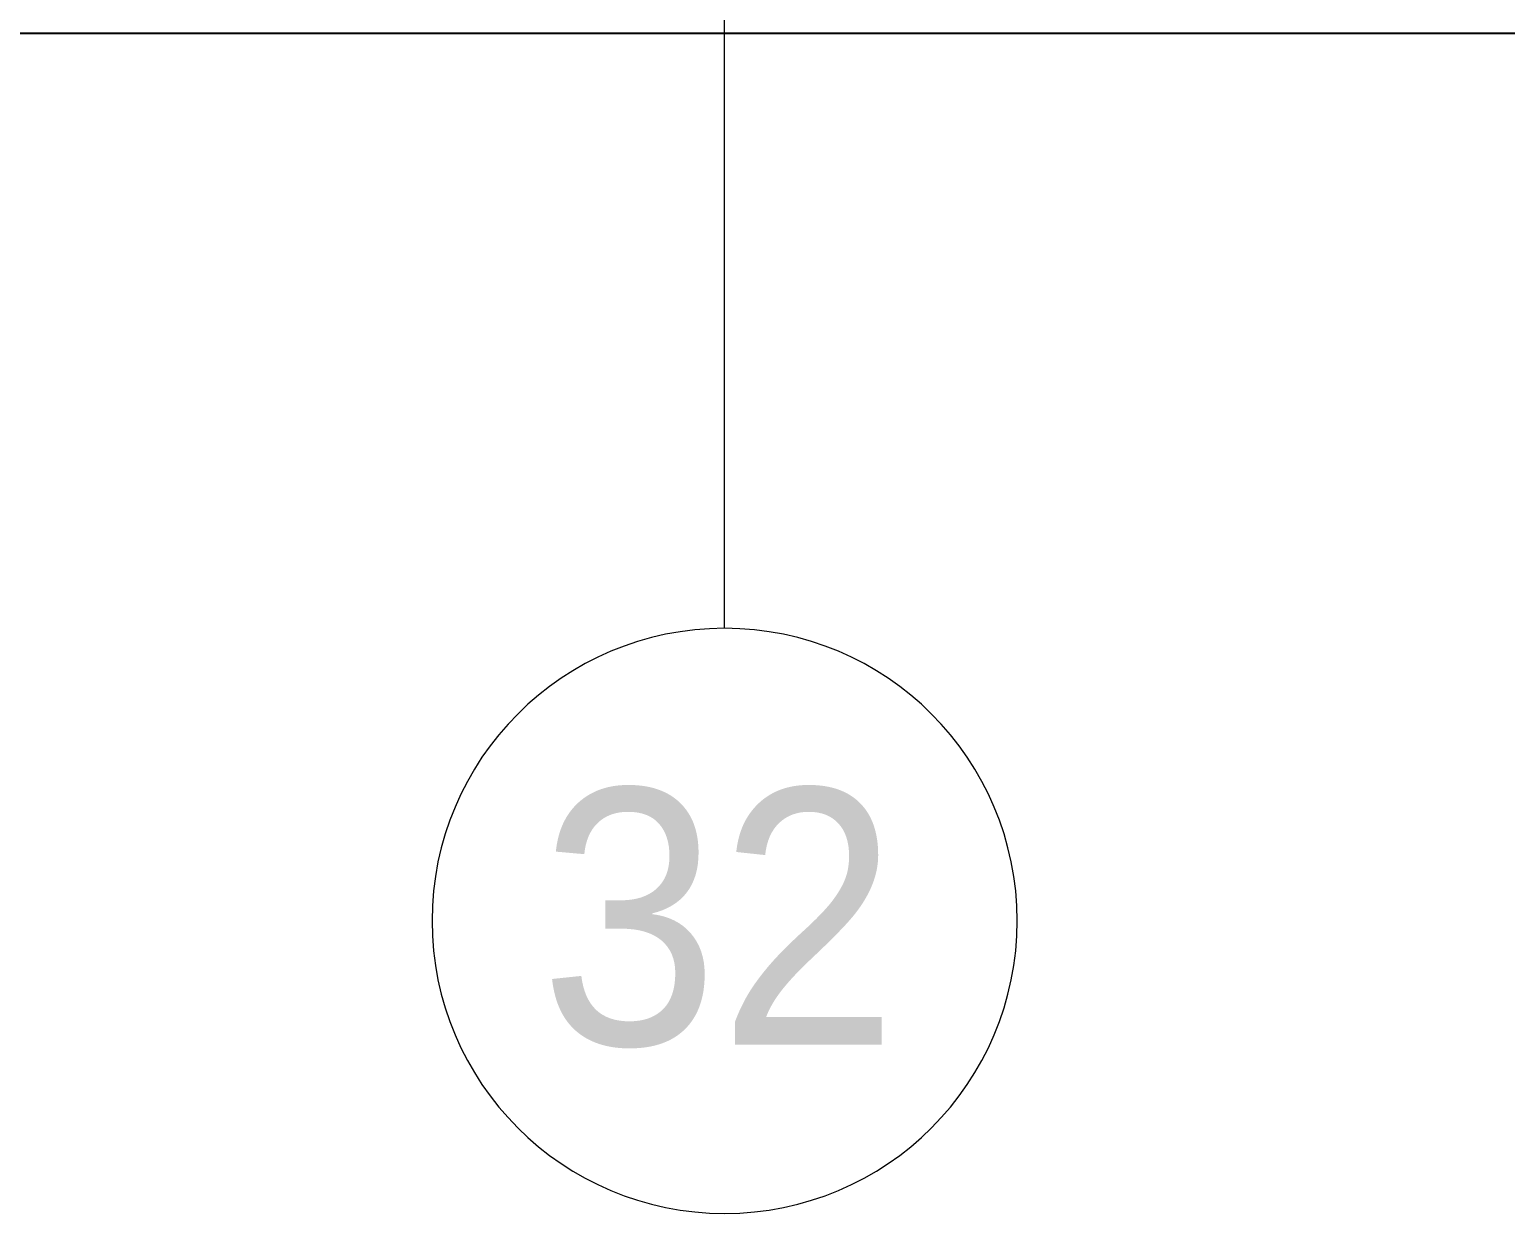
# Model space of a CAD drawing. Header units: millimetres. Extents: x -164500 to 426394, y -23753 to 102118.
# Drawn here: x 119374 to 123410, y -3642 to -405 of the extents above; entities that cross this region are included whole.
import ezdxf

# ---------------------------------------------------------------- set-up
doc = ezdxf.new("R2010")
doc.units = ezdxf.units.MM
doc.layers.add('Оси', color=7, linetype='Continuous', lineweight=9)
doc.layers.add('Оси-1', color=7, linetype='Continuous', lineweight=20)
doc.styles.add('Arial', font='arial.ttf', dxfattribs={"width": 0.9, "height": 700})

# ---------------------------------------------------------------- blocks, each defined once
blk = doc.blocks.new('Ось сетки - D8-29747960-Объем проектирования 1 этажа')
at = {"layer": 'Оси-1'}
for start, end in [(360, 180), (180, 360)]:
    blk.add_arc((0, 0), 4, start, end, dxfattribs=at)

msp = doc.modelspace()

# ---------------------------------------------------------------- linework, layer by layer
msp.add_line((125324.702, -416.062), (109544.702, -416.062))
at = {"layer": 'Оси'}
msp.add_lwpolyline([(121274.702, -2042.321), (121274.702, 2957.679), (121274.702, 16779.035), (121274.702, 21779.035)], dxfattribs=at)

# ---------------------------------------------------------------- block references
at = {"layer": 'Оси-1', "xscale": 199.9999999999999, "yscale": 199.9999999999999, "zscale": 199.9999999999999}
msp.add_blockref('Ось сетки - D8-29747960-Объем проектирования 1 этажа', (121274.702, -2842.321), dxfattribs=at)

# ---------------------------------------------------------------- texts
at = {"layer": 'Оси', "insert": (120769.47, -2481.028), "char_height": 700, "width": 1212.1515, "attachment_point": 1, "style": 'Arial'}
msp.add_mtext('32', dxfattribs=at)

doc.saveas('drawing.dxf')
